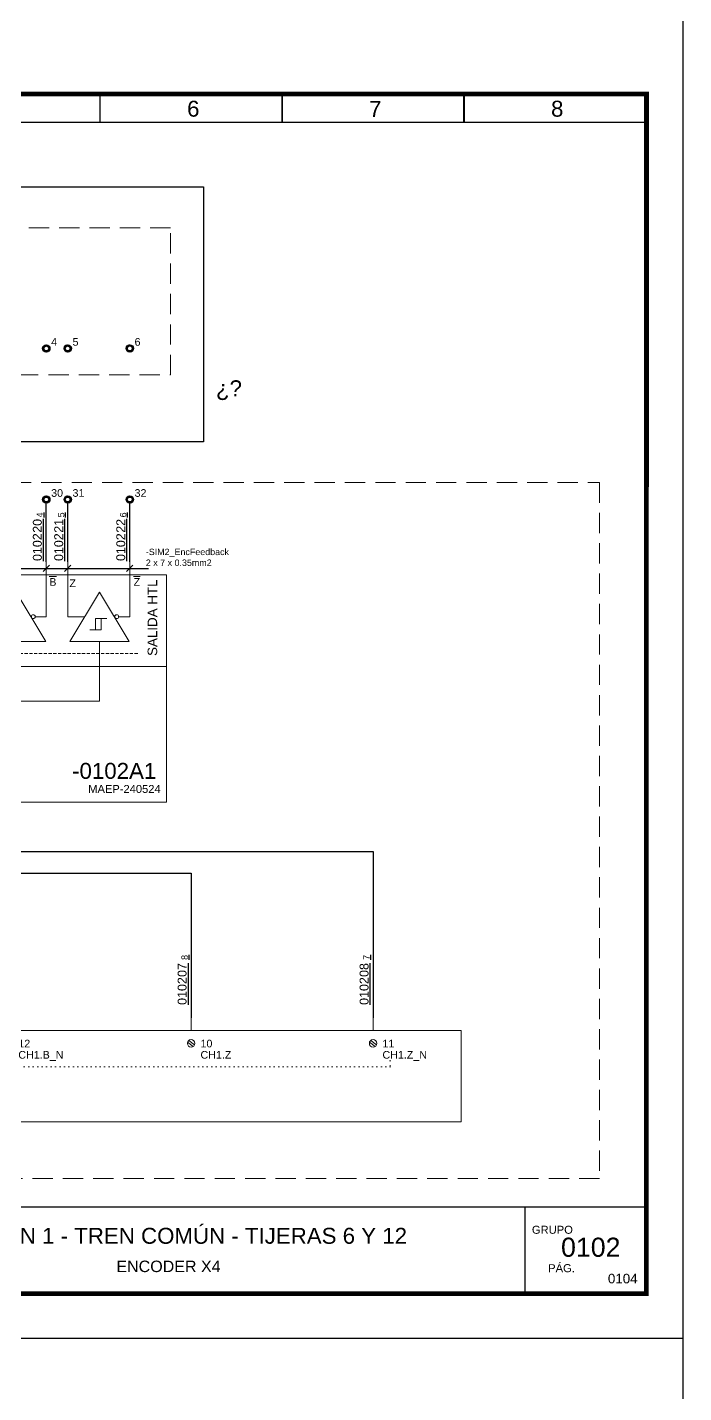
# Model space of a CAD drawing. Header units: millimetres. Extents: x 0 to 14510, y -7775 to 297.
# Drawn here: x 584.1 to 687, y -3280.8 to -3066.7 of the extents above; entities that cross this region are included whole.
import ezdxf
from ezdxf.enums import TextEntityAlignment as Align

# ---------------------------------------------------------------- set-up
doc = ezdxf.new("R2010")
doc.units = ezdxf.units.MM
for name, pattern in [('ACAD_ISO07W100', [3, 0, -3]), ('DASHED', [0.75, 0.5, -0.25]), ('HIDDEN2', [4.762499999999999, 3.175, -1.5875])]:
    doc.linetypes.add(name, pattern=pattern)
for name, color, linetype, lineweight in [('Cables eProC', 81, 'Continuous', 25), ('eProC - L2', 41, 'Continuous', 20), ('Rótulo eProC', 222, 'Continuous', 25), ('Textos eProC', 41, 'Continuous', 25)]:
    doc.layers.add(name, color=color, linetype=linetype, lineweight=lineweight)
doc.layers.add('TEXTOS', color=150, linetype='Continuous')
doc.styles.get("Standard").update_dxf_attribs({"font": 'arial.ttf'})

# ---------------------------------------------------------------- blocks, each defined once
blk = doc.blocks.new('eProC - Rótulo')
at = {"layer": 'eProC - L2', "lineweight": 0}
h = blk.add_hatch(color=256, dxfattribs=at)
h.dxf.hatch_style = 1
edge = h.paths.add_edge_path()
edge.add_ellipse((18.25213672028826, -196.9261742999511), major_axis=(0, 2.69398394157768), ratio=0.9394639537380453, start_angle=270, end_angle=450)
edge.add_line((15.721235915227, -196.9261742999488), (15.721235915227, -198.0262406689194))
edge.add_ellipse((18.25213672028826, -198.0262406689176), major_axis=(-2.530900805061371, 0), ratio=0.8765219452336325, start_angle=0, end_angle=90.00000003045925)
edge.add_arc((18.27335383050047, -195.5607843947532), 4.683894425901206, 269.7404606443341, 295.7776069626162)
edge.add_line((20.31028205640587, -199.7785788889764), (20.29822599010674, -198.8274645321544))
edge.add_arc((18.53107238730183, -196.3659306924278), 3.030178328089625, 264.718299702173, 305.6748497988437, ccw=False)
edge.add_ellipse((18.25213672028826, -197.5293953656246), major_axis=(0, -1.853847971147125), ratio=0.8438195784126398, start_angle=270, end_angle=360, ccw=False)
edge.add_line((16.68782350683375, -197.5293953656246), (20.78303752534953, -197.5293953656246))
edge.add_line((20.78303752534953, -197.5293953656246), (20.78303752534964, -196.9261742999511))
edge = h.paths.add_edge_path(flags=16)
edge.add_line((19.61407906036493, -196.6747056132363), (16.8901943802116, -196.6747056132363))
edge.add_ellipse((18.25213672028826, -196.6524970348587), major_axis=(0, 1.493762606582783), ratio=0.9118536529786326, start_angle=269.14812120263406, end_angle=450.85187879736594, ccw=False)
edge = h.paths.add_edge_path()
edge.add_ellipse((24.53606879678694, -194.6480166949741), major_axis=(2.859551306712874, 0), ratio=0.8879042817777737, start_angle=271.7431843167558, end_angle=440.0131197538371)
edge.add_line((25.03197981647497, -192.1474811884746), (22.43893209419025, -192.1474811884746))
edge.add_line((22.43893209419025, -192.1474811884746), (22.43893209419025, -197.188480772912))
edge.add_line((22.43893209419025, -197.188480772912), (22.43893209419025, -200.2321034925712))
edge.add_line((22.43893209419025, -200.2321034925712), (23.45480529619465, -200.2321034925712))
edge.add_line((23.45480529619465, -200.2321034925712), (23.45480529619465, -197.1858495332467))
edge.add_line((23.45480529619465, -197.1858495332467), (24.62305523908697, -197.1858495332467))
edge = h.paths.add_edge_path(flags=16)
edge.add_line((23.45480529619465, -196.1897923405218), (23.45480529619465, -193.1062410494224))
edge.add_line((23.45480529619465, -193.1062410494224), (24.53606879676522, -193.1062410494224))
edge.add_ellipse((24.53606879678694, -194.6480166949741), major_axis=(1.681458667494562, 0), ratio=0.9169274721736568, start_angle=270, end_angle=450, ccw=False)
edge.add_line((24.53606879683048, -196.1897923405218), (23.45480529619465, -196.1897923405218))
h.paths.add_polyline_path([(28.88337502731326, -200.1686943225809), (29.96274090268548, -200.1686943225809), (29.96274090268548, -196.6621550902314, -0.5790308252155739), (32.03007794970472, -195.4418327159001), (32.03007794970472, -194.4851599634876, 0.4270023526849942), (29.96274090268548, -195.3092403231453), (29.96274090268548, -194.3667890582274), (28.88337502731326, -194.3667890582274)])
edge = h.paths.add_edge_path()
edge.add_ellipse((35.59266709558801, -197.314602608275), major_axis=(0, 3.050109259531877), ratio=0.9167500623092966, start_angle=0, end_angle=360)
edge = h.paths.add_edge_path(flags=16)
edge.add_ellipse((35.59266709558801, -197.314602608275), major_axis=(0, 2.152249407964542), ratio=0.8331707360348017, start_angle=0, end_angle=360)
edge = h.paths.add_edge_path()
edge.add_ellipse((43.71944930917152, -196.1511172593932), major_axis=(0, -3.250497670981453), ratio=0.9018554990975474, start_angle=135.331656941236, end_angle=404.668343058764, ccw=False)
edge.add_line((45.78028465666421, -193.8394023104156), (45.78028465666421, -192.5089534251097))
edge.add_ellipse((43.71944930917152, -196.1511172593932), major_axis=(0, -4.224315765563161), ratio=0.963019127378297, start_angle=149.5633998648684, end_angle=390.4366001351317)
edge.add_line((45.78028465666421, -199.7932810936768), (45.78028465666421, -198.4628322083709))
at = {"layer": 'eProC - L2', "lineweight": 5, "const_width": 0.233}
for points in [[(0, 0), (297, 0), (297, -210.0000000000002), (0, -210), (0, 0)], [(5.783499999999549, -189.4009999999998), (291.2164999999995, -189.4009999999998)], [(56.47486139750822, -202.9226231724861), (56.47486139750822, -189.3236231724859)], [(76.84365215121034, -202.9226231724861), (76.84365215121034, -189.3236231724859)], [(160.1370160879637, -203), (160.1370160879637, -189.4009999999998)], [(76.84365215121034, -196.123123172486), (160.1370160879637, -196.123123172486)], [(107.4632783138395, -202.9226231724861), (107.4632783138395, -196.123123172486)], [(132.7952386088173, -202.9226231724861), (132.7952386088173, -196.123123172486)]]:
    blk.add_lwpolyline(points, dxfattribs=at)
at = {"layer": 'eProC - L2', "lineweight": 40, "const_width": 0.75}
blk.add_lwpolyline([(5.783499999999549, -203), (291.2505000000001, -203), (291.2850000000003, -14.87246776690426), (5.817999999999756, -14.87246776690426)], close=True, dxfattribs=at)
at = {"layer": 'eProC - L2', "lineweight": 5, "const_width": 0.233}
for points in [[(34.34049999999991, -19.30656616285751), (5.783499999999663, -19.30656616285751), (5.783499999999549, -14.87246776690426), (34.34049999999979, -14.87246776690426)], [(62.89750000000026, -19.30656616285751), (34.34050000000002, -19.30656616285751), (34.34049999999979, -14.87246776690426), (62.89750000000004, -14.87246776690426)], [(91.4375, -19.30656616285796), (62.88049999999976, -19.30656616285796), (62.88049999999976, -14.87246776690426), (91.4375, -14.87246776690426)], [(119.9608131526145, -19.30656616285796), (91.40381315261425, -19.30656616285796), (91.40381315261413, -14.87246776690472), (119.9608131526143, -14.87246776690472)], [(148.517813152615, -19.30656616285796), (119.9608131526147, -19.30656616285796), (119.9608131526143, -14.87246776690472), (148.5178131526145, -14.87246776690472)], [(177.0578131526145, -19.30656616285842), (148.5008131526142, -19.30656616285842), (148.5008131526142, -14.87246776690472), (177.0578131526145, -14.87246776690472)], [(205.581126305229, -19.30656616285751), (177.0241263052287, -19.30656616285751), (177.0241263052285, -14.87246776690426), (205.5811263052287, -14.87246776690426)], [(234.1381263052294, -19.30656616285751), (205.5811263052292, -19.30656616285751), (205.5811263052287, -14.87246776690426), (234.138126305229, -14.87246776690426)], [(262.6781263052289, -19.30656616285796), (234.1211263052287, -19.30656616285796), (234.1211263052287, -14.87246776690426), (262.6781263052289, -14.87246776690426)], [(291.2014394578434, -19.30656616285751), (262.6444394578432, -19.30656616285751), (262.644439457843, -14.87246776690426), (291.2014394578432, -14.87246776690426)]]:
    blk.add_lwpolyline(points, close=True, dxfattribs=at)
at = {"layer": 'eProC - L2', "lineweight": 0, "const_width": 0.233}
blk.add_lwpolyline([(272.2141748043123, -203), (272.2141748043123, -189.4009999999998)], dxfattribs=at)
at = {"layer": 'eProC - L2', "lineweight": 0}
for points in [[(22.43893209419025, -197.188480772912), (22.43893209419025, -192.1474811884746), (25.03197981648179, -192.1474811884746)], [(23.45480529619465, -197.188480772912), (23.45480529619465, -200.2321034925712), (22.43893209419025, -200.2321034925712), (22.43893209419025, -192.1474811884746), (23.45480529619465, -192.1474811884746)], [(45.78028465666421, -192.5089534251097), (45.78028465666421, -193.8394023104156)], [(23.45480529619465, -193.1062410494224), (23.45480529619465, -196.1897923405218)], [(24.5360687967883, -193.1062410494224), (23.45480529619465, -193.1062410494224), (23.45480529619465, -196.1897923405218), (24.5360687967883, -196.1897923405218)], [(29.96274090268548, -196.6284768904829), (29.96274090268548, -200.1686943225809), (28.88337502731326, -200.1686943225809), (28.88337502731326, -194.3667890582274), (29.96274090268548, -194.3667890582274), (29.96274090268548, -195.3092403231431)], [(32.03007794970472, -195.4418327159001), (32.03007794970472, -194.4851599634871)], [(15.721235915227, -196.9261742999511), (15.721235915227, -198.0262406689176)], [(16.89019438021217, -196.6747056132363), (19.61407906036425, -196.6747056132363)], [(20.78303752534953, -197.5293953656246), (20.78303752534953, -196.9261742999511)], [(20.78303752534953, -197.5293953656246), (16.68782350683296, -197.5293953656246)], [(20.31028205640587, -199.7785788889755), (20.29822599010674, -198.8274645321535)], [(24.62305523906866, -197.1858495332467), (23.45480529619465, -197.1858495332467)], [(45.78028465666421, -198.4628322083713), (45.78028465666421, -199.7932810936768)]]:
    blk.add_lwpolyline(points, dxfattribs=at)
for centre, radius, start, end in [((31.39091835090221, -195.8868887166072), 1.540574078083927, 65.48798580094844, 157.9783705209563), ((31.34663979589845, -196.6453159903344), 1.384001337398694, 60.40847701888465, 180.6971331110832), ((18.53107238730195, -196.3659306924278), 3.030178328089643, 264.7182996994936, 305.674849798842), ((18.27335383050047, -195.5607843947532), 4.683894425901305, 269.7404606254545, 295.7776069626336)]:
    blk.add_arc(centre, radius, start, end, dxfattribs=at)
for centre, major_axis, ratio, start_param, end_param in [((24.53606879678694, -194.6480166949741), (2.859551306712874, 0), 0.8879042817777737, 4.742813286181207, 7.679677691676559), ((43.71944930917152, -196.1511172593932), (0, -4.224315765563161), 0.963019127378297, 2.610373768118795, 6.814404192650585), ((43.71944930917152, -196.1511172593932), (0, -3.250497670981453), 0.9018554990975474, 2.361982995804007, 7.062794964965373), ((18.25213672028826, -196.9261742999511), (0, 2.69398394157768), 0.9394639537380453, 4.71238898038469, 7.853981633974483), ((24.53606879678694, -194.6480166949741), (1.681458667494562, 0), 0.9169274721736568, 4.71238898038469, 7.853981633974483), ((18.25213672028826, -196.6524970348587), (0, 1.493762606582783), 0.9118536529786326, 4.697520890542724, 7.868849723816449), ((18.25213672028826, -198.0262406689176), (-2.530900805061371, 0), 0.8765219452336325, 0, 1.570796327326511), ((18.25213672028826, -197.5293953656246), (0, -1.853847971147125), 0.8438195784126398, 4.71238898038469, 6.283185307179586)]:
    blk.add_ellipse(centre, major_axis=major_axis, ratio=ratio, start_param=start_param, end_param=end_param, dxfattribs=at)
for major_axis, ratio in [((0, 3.050109259531877), 0.9167500623092966), ((0, 2.152249407964542), 0.8331707360348017)]:
    blk.add_ellipse((35.59266709558801, -197.314602608275), major_axis=major_axis, ratio=ratio, dxfattribs=at)
at = {"layer": 'eProC - L2', "lineweight": 20, "char_height": 2.5, "attachment_point": 7}
for s, insert in [('{\\fArial|b0|i0|c0|p18;00}', (19.45209767577444, -18.45176193203861)), ('{\\fArial|b0|i0|c0|p18;0}', (47.95841082838848, -18.45176193204053)), ('{\\fArial|b0|i0|c0|p18;1}', (76.51541082838872, -18.45176193203906)), ('{\\fArial|b0|i0|c0|p18;2}', (105.0554108283887, -18.45176193203906)), ('{\\fArial|b0|i0|c0|p18;3}', (133.6124108283885, -18.45176193203906)), ('{\\fArial|b0|i0|c0|p18;4}', (162.1354108283886, -18.45176193203906)), ('{\\fArial|b0|i0|c0|p18;5}', (190.6924108283889, -18.45176193203906)), ('{\\fArial|b0|i0|c0|p18;6}', (219.2324108283888, -18.45176193203906)), ('{\\fArial|b0|i0|c0|p18;7}', (247.7714108283886, -18.45176193203906)), ('{\\fArial|b0|i0|c0|p18;8}', (276.3114108283885, -18.45176193203906))]:
    blk.add_mtext(s, dxfattribs=dict(at, insert=insert))
at = {"layer": 'eProC - L2', "attachment_point": 7}
for s, insert, char_height in [('{\\fArial|b0|i0|c0|p18;CONFECCIÓN }', (60.44413231986846, -191.9323770540059), 1.255239842187869), ('{\\fArial|b0|i0|c0|p18;CLIENTE}', (78.54848969712793, -191.9323770540059), 1.255239842187869), ('{\\fArial|b0|i0|c0|p18;ACINDAR - Grupo ArcelorMittal}', (88.62083612340257, -194.1530265221377), 2.305149634601388), ('{\\fArial|b0|i0|c0|p18;GRUPO}', (273.3085936568314, -193.6147217329662), 1.255239842187869), ('{\\fArial|b0|i0|c0|p18;CRJ}', (62.66984818896753, -195.2786288782686), 2.305149634601388), ('{\\fArial|b0|i0|c0|p18;ULTIMA VERSIÓN}', (58.41840193245116, -197.989487357172), 1.255239842187869), ('{\\fArial|b0|i0|c0|p18;VERSIÓN}', (109.503126452717, -198.2800028847432), 1.255239842187869), ('{\\fArial|b0|i0|c0|p18;CRJ}', (63.23684171670493, -201.2539878171506), 2.305149634601388), ('{\\fArial|b0|i0|c0|p18;ARCHIVO}', (78.64627760704661, -198.2800028847432), 1.255239842187869), ('{\\fArial|b0|i0|c0|p18;XING_ELE32009}', (79.87327899639467, -202.087657779754), 2.305149634601388), ('{\\fArial|b0|i0|c0|p18;A0}', (119.6550813409899, -200.9525265221378), 2.305149634601388), ('{\\fArial|b0|i0|c0|p18;FECHA}', (134.6501022744314, -198.2800028847432), 1.255239842187869), ('{\\fArial|b0|i0|c0|p18;28/08/20}', (141.867730192314, -201.0108573813513), 2.305149634601388), ('{\\fArial|b0|i0|c0|p18;PÁG.}', (275.8581421672325, -199.6374450480862), 1.255239842187869)]:
    blk.add_mtext(s, dxfattribs=dict(at, insert=insert, char_height=char_height))
at = {"layer": 'eProC - L2', "insert": (215.9882582192838, -192.6668423217829), "char_height": 2.5, "width": 89.0142959662885, "attachment_point": 2}
blk.add_mtext('{\\fArial|b0|i0|c0|p18;SIMOTION 1 - TREN COMÚN - TIJERAS 6 Y 12}', dxfattribs=at)
at = {"layer": 'eProC - L2'}
for tag, p in [('GR', (284.9388241817146, -193.1055635700077)), ('PG', (284.9388241817146, -198.932405996431))]:
    blk.add_attdef(tag, text='', height=3, dxfattribs=at).set_placement(p, align=Align.MIDDLE)
blk.add_attdef('DESCRIPCIÓN', text='', height=1.8, dxfattribs=at).set_placement((216.3124805672701, -199.6093158954159), align=Align.CENTER)
blk = doc.blocks.new('EntradaEncoder')
at = {"layer": 'eProC - L2'}
blk.add_lwpolyline([(0, 0), (285.3993131526131, 0), (285.3993131526131, -170.0944338371428), (0, -170.0944338371428)], close=True, dxfattribs=at)
for points in [[(21.16864936152524, -140.440132560896), (21.16864936152524, -142.398420619621)], [(29.57965510321287, -140.440132560896), (29.57965510321287, -142.398420619621)], [(45.59635857691865, -140.440132560896), (45.59635857691865, -142.398420619621)], [(54.00736431860628, -140.440132560896), (54.00736431860628, -142.398420619621)], [(62.41837006029391, -140.440132560896), (62.41837006029391, -142.398420619621)], [(99.86512630522884, -140.440132560896), (99.86512630522884, -142.398420619621)], [(128.4221263052295, -140.440132560896), (128.4221263052295, -142.398420619621)], [(156.9621263052286, -140.440132560896), (156.9621263052286, -142.398420619621)], [(185.4854394578433, -140.440132560896), (185.4854394578433, -142.3984179075387)], [(214.042439457844, -140.440132560896), (214.042439457844, -142.398420619621)], [(242.5824394578431, -140.440132560896), (242.5824394578431, -142.398420619621)], [(256.3939237839822, -142.398420619621), (17.33208903761988, -142.3984206196237)], [(17.33208903761988, -156.7231341166125), (17.33208903761988, -142.3984206196237)], [(256.3939237839822, -142.398420619621), (256.3939237839822, -156.7231341166107)], [(21.47996985772625, -144.9293886112782), (20.61432363544191, -144.2455740360647)], [(20.82690637296582, -143.9584135324476), (21.71011254443511, -144.6560995356003)], [(29.89097559941388, -144.9293886112782), (29.02532937712954, -144.2455740360647)], [(29.23791211465345, -143.9584135324476), (30.12111828612274, -144.6560995356003)], [(45.90767907311965, -144.9293886112782), (45.04203285083531, -144.2455740360647)], [(45.25461558835923, -143.9584135324476), (46.13782175982851, -144.6560995356003)], [(54.31868481480728, -144.9293886112782), (53.45303859252294, -144.2455740360647)], [(53.66562133004686, -143.9584135324476), (54.54882750151614, -144.6560995356003)], [(62.72969055649492, -144.9293886112782), (61.86404433421058, -144.2455740360647)], [(62.07662707173449, -143.9584135324476), (62.95983324320378, -144.6560995356003)], [(100.1594558671877, -144.9293858991959), (99.29380964490338, -144.2455713239824)], [(99.5063923824273, -143.9584108203653), (100.3895985538966, -144.6560968235181)], [(128.716446761031, -144.9293886112782), (127.8508005387466, -144.2455740360647)], [(128.0633832762705, -143.9584135324476), (128.9465894477398, -144.6560995356003)], [(157.2564513141078, -144.9293886112782), (156.3908050918235, -144.2455740360647)], [(156.6033878293474, -143.9584135324476), (157.4865940008167, -144.6560995356003)], [(185.7797644667226, -144.9293886112782), (184.9141182444382, -144.2455740360647)], [(185.1267009819621, -143.9584135324476), (186.0099071534314, -144.6560995356003)], [(214.353759954045, -144.9293886112782), (213.4881137317607, -144.2455740360647)], [(213.7006964692846, -143.9584135324476), (214.5839026407539, -144.6560995356003)], [(242.8937599540441, -144.9293886112782), (242.0281137317597, -144.2455740360647)], [(242.2406964692836, -143.9584135324476), (243.1239026407529, -144.6560995356003)], [(17.33208903761988, -156.7231341166125), (256.3939237839822, -156.7231341166107)]]:
    blk.add_lwpolyline(points, dxfattribs=at)
at = {"layer": 'eProC - L2', "linetype": 'ACAD_ISO07W100', "ltscale": 0.2}
for points in [[(20.89215279845666, -147.1634680588832), (20.89215279845666, -148.1278432338931), (132.4220374803754, -148.1278432338931)], [(245.2830860607482, -147.1634680588832), (245.2830860607482, -148.1278432338931), (155.9150289305162, -148.1278432338931)]]:
    blk.add_lwpolyline(points, dxfattribs=at)
blk.add_lwpolyline([(132.4220374803754, -148.067599904809), (154.9079493906447, -148.067599904809), (154.9079493906447, -150.738107827261), (132.4220374803754, -150.738107827261)], close=True, dxfattribs=at)
at = {"layer": 'eProC - L2'}
for centre in [(21.16864936152524, -144.4336702125402), (29.57965510321287, -144.4336702125402), (45.59635857691865, -144.4336702125402), (54.00736431860628, -144.4336702125402), (62.41837006029391, -144.4336702125402), (99.84813537098671, -144.4336675004579), (128.40512626483, -144.4336702125402), (156.9451308179068, -144.4336702125402), (185.4684439705215, -144.4336702125402), (214.042439457844, -144.4336702125402), (242.5824394578431, -144.4336702125402)]:
    blk.add_circle(centre, 0.5853692699507881, dxfattribs=at)
at = {"layer": 'eProC - L2', "char_height": 1.2, "attachment_point": 1}
for s, insert in [('5', (22.64074206018995, -143.8626608519253)), ('+24', (22.64074206018995, -145.4184915963048)), ('9', (31.05174780187758, -143.8626608519253)), ('M', (31.05174780187758, -145.4184915963048)), ('4', (47.06845127558336, -143.8626608519253)), ('+5', (47.06845127558336, -145.4184915963048)), ('+5', (55.47945701727099, -145.4184915963048)), ('6', (55.47945701727099, -143.8626608519253)), ('7', (63.89046275895862, -143.8626608519253)), ('M', (63.89046275895862, -145.4184915963048)), ('15', (101.3202280696514, -143.862658139843)), ('14', (129.8772189634947, -143.8626608519253)), ('13', (158.4172235165715, -143.8626608519253)), ('12', (186.9405366691863, -143.8626608519253)), ('10', (215.5145321565087, -143.8626608519253)), ('11', (244.0545321565078, -143.8626608519253)), ('CH1.A', (101.3202280696514, -145.6293309166153)), ('CH1.A_N', (129.8772189634947, -145.6293336286976)), ('CH1.B', (158.4172235165715, -145.6293336286976)), ('CH1.B_N', (186.9405366691863, -145.6293336286976)), ('CH1.Z', (215.5145321565087, -145.6293336286976)), ('CH1.Z_N', (244.0545321565078, -145.6293336286976))]:
    blk.add_mtext_dynamic_manual_height_columns(s, width=3.250252668158737, gutter_width=7.5, heights=[0], dxfattribs=dict(at, insert=insert))
at = {"layer": 'eProC - L2'}
for tag, p in [('GXX1', (16.52262650177545, -144.0058911814467)), ('ID1', (16.52262650177545, -146.32201456447))]:
    blk.add_attdef(tag, text='', height=1.5, dxfattribs=at).set_placement(p, align=Align.RIGHT)
for tag, height, p in [('BYTE', 1.2, (143.7363716029267, -149.965238330682)), ('DESC1', 1.4, (143.66499343551, -153.8437915052054))]:
    blk.add_attdef(tag, text='', height=height, dxfattribs=at).set_placement(p, align=Align.CENTER)
blk = doc.blocks.new('eProC - Borne 2.0')
at = {"layer": 'Cables eProC'}
h = blk.add_hatch(dxfattribs=at)
h.set_pattern_fill('ANSI31', color=256, scale=0.0279171615287314)
h.set_pattern_definition([(45, (-2462.882078904184, -2995.577827000979), (-0.06267581517531662, 0.06267581517531662), [])])
edge = h.paths.add_edge_path()
edge.add_arc((0, -0.4535599239779913), 0.5742361460052544, 0, 360)
edge = h.paths.add_edge_path(flags=17)
edge.add_arc((2.775557561562891e-17, -0.4535599239779913), 0.3850599639098976, 0, 360)
for radius in [0.5742361460052052, 0.3850599639097176]:
    blk.add_circle((0, -0.4535599239779913), radius, dxfattribs=at)

msp = doc.modelspace()

# ---------------------------------------------------------------- linework, layer by layer
at = {"layer": 'Cables eProC'}
for p, q in [((587.0695406270379, -3150.565734222135), (587.0695406270381, -3141.349619746561)), ((590.425056123865, -3150.565734222135), (590.4250561238653, -3141.349619746561)), ((600.1556529331201, -3150.565734222134), (600.1556529331203, -3141.34961974656))]:
    msp.add_line(p, q, dxfattribs=at)
for points in [[(545.2168235290446, -3091.729740299652), (611.7407530483906, -3091.729740299652), (611.7407530483906, -3131.751669365967), (545.2168235290446, -3131.751669365967), (545.2168235290446, -3091.729740299652)], [(530.9509091582663, -3190.278023354249), (530.9509091582661, -3199.35222466159), (609.7793739032306, -3199.35222466159), (609.7793739032309, -3222.067779229122)], [(540.6815059675214, -3190.278023354249), (540.6815059675214, -3195.994103900732), (638.3193739032299, -3195.994103900732), (638.3193739032299, -3222.067779229122)]]:
    msp.add_lwpolyline(points, dxfattribs=at)
at = {"layer": 'eProC - L2'}
for p, q in [((587.0695406270385, -3159.148011817092), (587.0695406270379, -3150.565734222135)), ((590.4250561238656, -3159.148011817092), (590.425056123865, -3150.565734222135)), ((600.1556529331207, -3159.148011817091), (600.1556529331201, -3150.565734222134)), ((585.3213829357087, -3159.148011817092), (587.0695406270385, -3159.148011817092)), ((593.0831930272427, -3159.148011817093), (590.4250561238656, -3159.148011817093)), ((598.4074952417909, -3159.148011817092), (600.1556529331207, -3159.148011817092)), ((595.41786781956, -3172.409505368487), (595.4178678195597, -3163.015661905363)), ((595.4178678195601, -3172.409505368487), (535.94372085396, -3172.409505368489))]:
    msp.add_line(p, q, dxfattribs=at)
at = {"layer": 'eProC - L2', "linetype": 'DASHED'}
msp.add_line((601.410792181592, -3164.920069429661), (562.9520740895672, -3164.920069429664), dxfattribs=at)
at = {"layer": 'eProC - L2', "linetype": 'HIDDEN2'}
for points in [[(549.3048216908428, -3098.159298154664), (549.3048216908427, -3121.244966166796), (606.5465695781822, -3121.244966166796), (606.5465695781822, -3098.159298154664), (549.3048216908428, -3098.159298154664)], [(476.7503852583396, -3138.107417415435), (673.8112172843321, -3138.107417415435), (673.8112172843321, -3247.234751734002), (476.7503852583394, -3247.234751734002)]]:
    msp.add_lwpolyline(points, dxfattribs=at)
at = {"layer": 'eProC - L2'}
for points in [[(498.1178431759545, -3152.595535713266), (605.9289310837044, -3152.595535713258), (605.9289310837044, -3188.248221863121), (498.1178431759545, -3188.248221863121), (498.1178431759519, -3152.595535713266)], [(556.870952965132, -3166.941148002245), (556.870952965131, -3152.595535713265), (605.9289310837044, -3152.595535713262), (605.9289310837054, -3166.941148002241), (556.870952965132, -3166.941148002245)], [(587.0011050981113, -3163.015661905364), (577.6624059288436, -3163.015661905364), (582.3317555134769, -3155.280361728822), (587.0011050981113, -3163.015661905364)], [(600.0872174041936, -3163.015661905364), (590.7485182349258, -3163.015661905364), (595.4178678195591, -3155.280361728822), (600.0872174041936, -3163.015661905364)], [(596.5406799268654, -3159.429154157972), (594.7783599606615, -3159.429154157972), (594.7783599606615, -3161.191474124176), (593.8971999775596, -3161.191474124176), (595.6595199437635, -3161.191474124176), (595.6595199437635, -3159.429154157972)]]:
    msp.add_lwpolyline(points, dxfattribs=at)
for centre in [(585.0213829357087, -3159.148011817093), (598.107495241791, -3159.148011817093)]:
    msp.add_circle(centre, 0.3, dxfattribs=at)
at = {"layer": 'TEXTOS'}
for p, q in [((501.7095107433958, -3151.580634967702), (603.0745733712538, -3151.580634967702)), ((587.569540627038, -3151.080634967697), (586.569540627038, -3152.080634967697)), ((590.9250561238651, -3151.080634967696), (589.9250561238651, -3152.080634967696)), ((600.6556529331202, -3151.080634967696), (599.6556529331202, -3152.080634967696))]:
    msp.add_line(p, q, dxfattribs=at)

# ---------------------------------------------------------------- block references
for p in [(587.069540627038, -3116.627077189477), (590.4250561238653, -3116.627077189477), (600.1556529331202, -3116.627077189478), (587.069540627023, -3140.321823676578), (590.4250561238503, -3140.321823676578), (600.1556529331052, -3140.321823676579)]:
    msp.add_blockref('eProC - Borne 2.0', p)
at = {"layer": 'Cables eProC'}
ref = msp.add_blockref('eProC - Rótulo', (389.9189344453871, -3062.321080505369), dxfattribs=at)
ref.add_attrib('HOJA', '0102', dxfattribs={"layer": 'Rótulo eProC', "color": 6, "height": 3}).set_placement((672.460216396531, -3258.029212652273), align=Align.MIDDLE)
ref.add_attrib('SIG', '0104', dxfattribs={"layer": 'Rótulo eProC', "color": 6, "height": 1.5}).set_placement((679.8076737603978, -3263.692714064132), align=Align.RIGHT)
ref.add_attrib('DESCRIPCIÓN', 'ENCODER X4', dxfattribs={"layer": 'Rótulo eProC', "color": 6, "height": 1.8}).set_placement((606.2314150126576, -3261.930396400785), align=Align.CENTER)
ref = msp.add_blockref('EntradaEncoder', (395.7369344453869, -3081.627646668226), dxfattribs=at)
ref.add_attrib('ID1', '-0080SM1', dxfattribs={"layer": 'eProC - L2', "height": 1.5}).set_placement((412.2595609471623, -3227.949661232696), align=Align.RIGHT)
ref.add_attrib('DESC1', 'SIMOTION 240-1AA00-0AA0', dxfattribs={"layer": 'eProC - L2', "height": 1.4}).set_placement((539.4019278808969, -3235.471438173432), align=Align.CENTER)
ref.add_attrib('BYTE', 'X4', dxfattribs={"layer": 'eProC - L2', "height": 1.2}).set_placement((539.4733060483136, -3231.592884998908), align=Align.CENTER)
ref = msp.add_blockref('eProC - Rótulo', (389.9189344453868, -3272.321080505369), dxfattribs=at)
ref.add_attrib('HOJA', '0104', dxfattribs={"layer": 'Rótulo eProC', "color": 6, "height": 3}).set_placement((672.4602163965307, -3468.029212652273), align=Align.MIDDLE)
ref.add_attrib('SIG', '0106', dxfattribs={"layer": 'Rótulo eProC', "color": 6, "height": 1.5}).set_placement((679.8076737603975, -3473.692714064132), align=Align.RIGHT)
ref.add_attrib('DESCRIPCIÓN', 'ENCODER X5', dxfattribs={"layer": 'Rótulo eProC', "color": 6, "height": 1.8}).set_placement((606.2314150126573, -3471.930396400785), align=Align.CENTER)

# ---------------------------------------------------------------- texts
at = {"layer": 'Cables eProC', "attachment_point": 1, "rotation": 90}
for s, insert, char_height in [('{\\L4}', (585.5407734499346, -3143.571968738894), 1), ('{\\L5}', (588.8962889467617, -3143.571968738893), 1), ('{\\L6}', (598.6268857560168, -3143.571968738896), 1), ('{\\L20}', (584.9576663657023, -3145.991862936515), 1.4), ('{\\L21}', (588.3131818625294, -3145.991862936514), 1.4), ('{\\L22}', (598.0437786717845, -3145.991862936517), 1.4), ('{\\L0102}', (584.9576663657023, -3150.417525070622), 1.4), ('{\\L0102}', (588.3131818625294, -3150.417525070621), 1.4), ('{\\L0102}', (598.0437786717845, -3150.417525070624), 1.4), ('{\\L07}', (607.6674996418951, -3215.645021686747), 1.4), ('{\\L8}', (608.250606726125, -3212.969878302566), 1), ('{\\L08}', (636.2074996418942, -3215.645021686747), 1.4), ('{\\L7}', (636.7906067261241, -3212.969878302566), 1), ('{\\L0102}', (607.6674996418951, -3220.027782089239), 1.4), ('{\\L0102}', (636.2074996418942, -3220.027782089241), 1.4)]:
    msp.add_mtext_dynamic_manual_height_columns(s, width=4.535518463554467, gutter_width=12.5, heights=[0], dxfattribs=dict(at, insert=insert, char_height=char_height))
at = {"layer": 'eProC - L2', "char_height": 1.2, "attachment_point": 1}
for s, insert in [('{\\OB}', (587.5402544203454, -3153.102047444902)), ('Z', (590.688867219783, -3153.316501531498)), ('{\\OZ}', (600.7617733163526, -3153.102047444902))]:
    msp.add_mtext_dynamic_manual_height_columns(s, width=1.5, gutter_width=12.5, heights=[0], dxfattribs=dict(at, insert=insert))
at = {"layer": 'eProC - L2', "insert": (602.9556765839868, -3159.30521689823), "char_height": 1.5, "attachment_point": 2, "rotation": 90.000000000004}
msp.add_mtext_dynamic_manual_height_columns('SALIDA HTL', width=23.29234670986625, gutter_width=12.5, heights=[0], dxfattribs=at)
at = {"layer": 'TEXTOS', "char_height": 1, "attachment_point": 1}
for s, insert in [('-SIM2_EncFeedback', (602.6785070749326, -3148.491267508596)), ('2 x 7 x 0.35mm2', (602.6785070749326, -3150.182110147727)), ('2 x 7 x 0.35mm2', (602.6785070749326, -3150.182110147727))]:
    msp.add_mtext_dynamic_manual_height_columns(s, width=11.45518471732066, gutter_width=12.5, heights=[0], dxfattribs=dict(at, insert=insert))
at = {"layer": 'Textos eProC'}
for s, width, heights, insert, char_height, attachment_point in [('\\pxql;4', 1.2, [3.421988905219479], (587.826506565346, -3115.455506407929), 1.2, 1), ('\\pxql;5', 1.2, [3.421988905219479], (591.1820220621732, -3115.455506407929), 1.2, 1), ('\\pxql;6', 1.2, [3.421988905219479], (600.9126188714282, -3115.45550640793), 1.2, 1), ('¿?', 18.31215520775731, [23.752312975904], (613.677333390116, -3125.197227844538), 2.5, 7), ('\\pxql;30', 1.2, [3.421988905219479], (587.8265065653311, -3139.15025289503), 1.2, 1), ('\\pxql;31', 1.2, [3.421988905219479], (591.1820220621582, -3139.15025289503), 1.2, 1), ('32', 1.2, [3.421988905219479], (600.9126188714132, -3139.150252895031), 1.2, 1), ('-0102A1', 23.4970959467887, [0], (604.3163477557532, -3182.078034108567), 2.5, 3), ('MAEP-240524', 18.31215520775731, [0], (593.6432392670404, -3186.807104911221), 1.25, 7)]:
    msp.add_mtext_dynamic_manual_height_columns(s, width=width, gutter_width=12.5, heights=heights, dxfattribs=dict(at, insert=insert, char_height=char_height, attachment_point=attachment_point))

doc.saveas('drawing.dxf')
